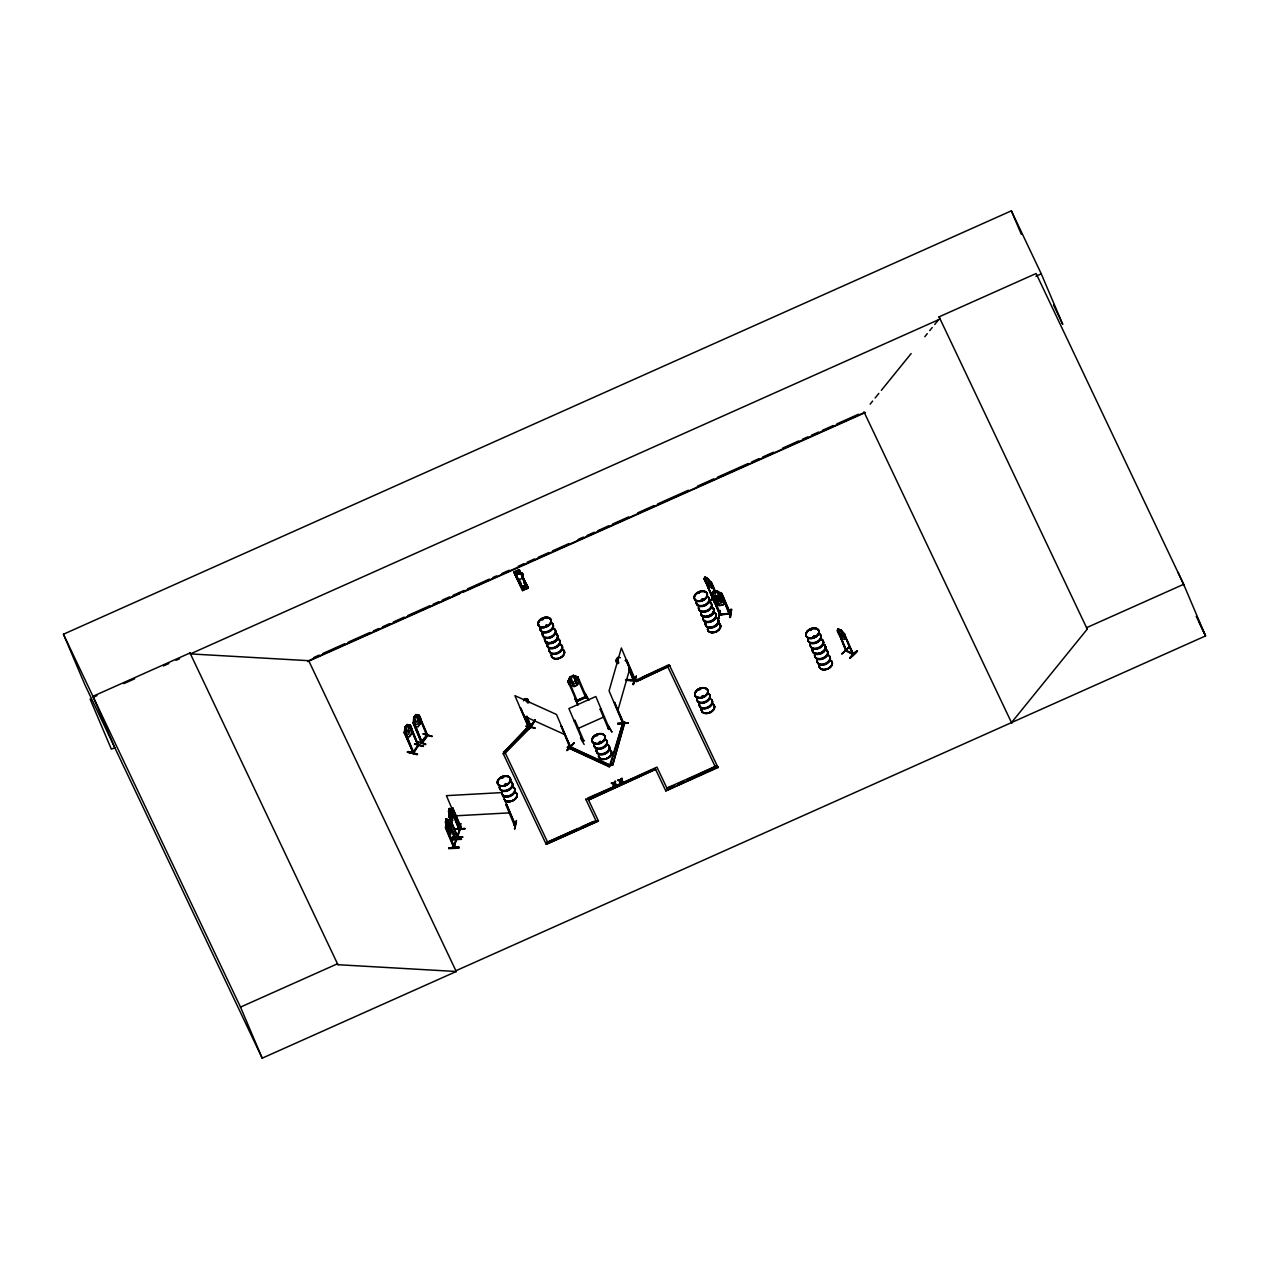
<?xml version="1.0" encoding="UTF-8"?>
<svg xmlns="http://www.w3.org/2000/svg" width="1269" height="1269" viewBox="0 0 1269 1269"><rect width="100%" height="100%" fill="white"/><g stroke="black" fill="none" stroke-linecap="round" stroke-linejoin="round"><path stroke-width="1.5" d="M524.446 587.277C523.145 584.755 525.033 587.61 524.779 586.579M523.764 585.755L524.113 587.261M623.063 722.664L623.19 721.839L622.476 722.569M628.647 668.874L633.564 680.707L634.595 680.374M634.928 681.152L635.547 680.406M626.093 660.467L625.078 660.451L626.093 660.213L634.928 681.31L635.277 679.676L635.595 680.422L626.934 660.261L626.378 661.006L626.934 660.261M454.556 847.073L445.879 826.595L445.324 827.515L453.842 847.803L453.715 846.28L454.508 847.073M454.35 847.629L456.237 839.031L453.826 847.66M455.872 840.522L456.237 839.19M456.618 839.808L448.068 819.488M459.061 829.276L459.743 828.578L457.284 837.318L448.972 816.3L457.586 836.445M457.554 836.525L457.681 837.318L460.06 829.323L451.399 809.003L452.843 812.271M523.558 585.992L523.938 586.77M524.303 585.913L523.907 586.437M529.776 728.216C526.159 725.487 532.488 729.77 527.381 727.597L503.777 752.374L505.284 753.072L529.173 728.914L514.913 695.65L556.504 714.479L570.384 747.013M617.67 723.409L628.203 723.156L617.67 723.441M579.394 680.2L577.332 684.943L574.016 686.561L569.94 676.948L567.893 681.612L569.305 684.879L574.016 686.561L577.427 685.006L573.35 675.394L569.892 676.869L570.733 683.309L573.747 684.213L575.952 683.198L577.316 680.311L573.302 675.314L578.029 676.996M448.766 848.533C468.562 848.564 455.619 844.868 448.766 848.549M452.161 837.27L462.677 837.032L452.208 838.032M535.232 720.189L530.87 727.169L527.063 716.351M418.722 715.764L427.05 736.321L427.748 735.528L427.399 734.719L426.749 735.576M545.321 641.368L548.462 647.634M574.746 698.331L578.093 705.009L574.698 698.362M584.152 744.459L580.456 738.082M623.142 721.934L609.215 766.825L610.611 765.413L622.365 724.393M410.236 727.613L418.453 746.22L410.363 725.313L407.079 724.551L405.065 727.153L404.446 732.927L405.192 731.927M405.065 727.153L404.224 732.768L405.081 731.88L413.678 752.485C413.694 754.769 418.992 742.254 418.691 745.379M405.953 736.052L409.237 736.797L411.251 734.196L411.791 728.406L410.522 725.218L409.522 725.931M422.466 742.365L421.768 743.142L413.25 722.854L413.773 717.159L415.788 714.558L419.23 715.224L420.515 718.476L419.801 724.123L417.961 726.804L414.614 726.154M417.961 726.677L419.976 724.202L420.594 718.428M456.951 836.43L457.998 836.461M459.315 830.021L451.51 809.114L449.274 808.48L448.544 811.24L450.558 820.297M719.602 614.022L720.887 614.926L712.353 594.431C708.673 596.874 716.176 585.755 713.035 594.701L714.066 597.112L717.191 598.714L719.491 598.397L720.951 596.192L716.922 590.688L721.775 593.511L730.357 613.688L720.824 614.117M714.748 591.497L716.002 601.68L719.126 603.283L721.427 602.981L722.886 600.776L721.871 598.365L715.906 591.354M501.953 778.183L502.587 777.976M503 777.818L502.048 778.246M506.569 784.385L505.094 785.067M543.1 618.685L542.577 619.542M543.64 619.177L542.942 619.653M546.162 625.062L545.337 626.394M546.669 626.029L546.891 625.109L546.479 625.918M597.572 735.576L596.509 735.941M599.412 741.984L600.665 742.048M600.253 741.572L599.888 742.428M601.03 742.064L599.65 742.825M698.981 592.924L698.949 593.4M701.376 599.999L703.042 598.857M701.884 599.365L702.376 600.031L701.345 599.618M699.457 689.939L699.996 689.749M702.55 696.697L702.487 695.65M702.344 696.427L702.28 696.951M703.296 695.571L702.899 696.522M811.065 629.773L810.637 630.503L811.177 629.63M815.063 636.404L813.715 635.975L813.556 637.419M814.032 637.086L813.318 636.451L814.381 636.927M712.337 598.492L713.337 599.539L715.288 595.827L718.841 595.351L723.711 598.096M846.582 650.14L845.487 649.998L853.514 654.328L844.171 633.77L852.514 654.312M845.804 650.838L853.149 654.582L844.171 633.77M841.077 637.403L846.613 651.171L837.762 630.709M853.418 654.296L846.391 650.648M458.886 831.972L461.059 823.565M720.348 610.865L718.651 618.986L720.237 610.563M712.353 594.431L711.354 594.844M715.367 595.986L718.841 595.351L718.175 596.827L715.383 595.875M724.932 601.379L722.918 605.059L719.349 605.535L714.606 602.664M712.353 598.571L717.461 600.697M720.76 593.654L729.389 613.847M719.349 605.535L722.918 605.059M721.664 593.559L720.538 593.416L729.326 613.847L730.389 613.403L721.696 593.194M717.429 600.871L720.903 600.237M721.775 593.511L720.649 593.702M720.982 600.396L723.14 596.636M718.651 618.939L720.3 610.548M728.977 613.086L730.087 612.673M729.929 612.959L719.872 614.799L705.199 579.663C702.82 572.018 714.082 584.977 710.45 582.201L714.986 592.528M731.499 609.453L729.58 617.099L730.341 617.432L731.547 609.453L730.341 617.416M729.754 617.511L730.833 609.152M412.964 752.279L413.091 751.47L413.646 752.374M422.133 742.206C421.546 739.621 428.383 735.719 426.892 734.783M586.294 696.554L585.421 696.982M576.872 677.313L577.823 676.837L586.611 697.236M583.502 740.081L582.423 740.604M609.834 729.247L608.295 728.739L609.421 728.232M422.069 742.286L413.789 721.887L422.006 742.302M452.541 807.877L451.605 807.925L452.541 807.877L461.091 828.118M452.621 807.592L461.313 827.8C457.808 828.99 462.693 826.309 459.854 827.134M505.871 804.673L506.807 804.625L505.871 804.673L514.294 825.215L515.309 825.12L506.807 804.625M514.04 824.66C516.182 823.311 513.596 824.549 514.468 825.215M514.262 825.183L515.5 824.834M516.483 820.567L514.913 828.943M514.453 828.927L516.404 820.535M609.215 766.825L567.37 747.362L568.75 745.95L610.611 765.413L612.626 765.302L624.919 722.41L622.476 722.696L623.523 722.632L614.482 702.439L623.206 723.457M630.011 680.295L640.655 679.661L630.281 680.263M445.942 818.965L445.752 827.578L445.831 818.981C448.798 818.14 446.989 821.455 447.941 819.631M450.067 826.547L450.368 830.196L449.876 831.956L448.56 831.814L445.784 820.409M449.274 808.48L448.766 817.03M449.083 810.78C449.861 808.369 452.541 814.999 451.367 816.173L448.972 810.796M445.863 826.595L454.254 847.803L445.53 826.801M447.005 830.798L447.418 822.169L445.895 820.393M449.131 817.014L449.337 815.999M451.383 809.13L459.838 829.989M449.131 831.322L449.987 828.546L449.242 831.306L447.275 830.719M452.573 820.821L452.763 812.208M448.607 833.876L450.717 834.51L450.765 825.96M452.208 838.048L452.161 837.191M454.746 829.101L465.073 828.53L454.461 829.149M457.363 835.906L459.521 829.64M617.654 711.1L629.947 668.224M612.626 765.302L624.649 721.775L622.667 721.934M614.497 784.639L613.086 786.986L613.942 784.464C607.835 780.673 615.513 786.114 614.656 781.498L615.608 781.577L614.767 784.068L617.289 785.099L614.497 784.639L616.48 785.463M614.196 783.877L614.656 781.498M621.064 781.704L619.637 784.052L620.493 781.53C614.386 777.754 622.064 783.195 621.207 778.563L622.159 778.643L621.318 781.133L623.84 782.18L621.064 781.704L623.031 782.545M620.763 780.958L621.207 778.563M613.847 786.637L614.323 784.21M620.398 783.703L620.874 781.292M575.269 680.057L573.572 682.31L571.97 681.548L571.288 676.916L572.382 676.425L574.667 678.645M613.086 786.986L613.768 784.036L611.277 783.005M614.767 784.068L615.433 781.149M619.637 784.052L620.319 781.101L617.829 780.086M621.318 781.133L621.984 778.23M535.01 727.851C524.985 725.138 520.385 726.011 535.121 728.232M845.471 650.045L846.804 650.854M530.553 727.105L535.264 720.221M531.124 725.709L530.696 726.376M567.941 681.675L569.987 676.932M408.19 752.263C437.123 759.036 387.283 747.124 416.962 754.658M417.025 741.556L425.797 743.983M417.136 741.937L425.67 744.665M417.089 753.913L408.317 751.549L417.184 754.373M617.131 660.166L616.115 660.229L617.353 663.417M619.351 657.564L620.398 657.691M634.468 679.692L625.665 679.597M632.993 684.594L636.34 676.139L633.548 684.594M632.882 684.181L636.292 676.123M543.259 618.907L541.863 619.954M547.113 625.95L545.511 626.378M501.889 778.087L502.445 777.358M599.682 741.635L599.666 742.952M698.791 592.782L699.616 592.575M703.232 696.776L703.407 695.65L702.423 696.173M703.883 696.395L702.915 695.65M813.032 636.721L813.191 637.117M548.018 644.144L547.098 644.557L547.875 644.129M585.406 696.951L576.11 700.821L585.961 696.332L586.278 697.078L576.602 701.408M586.5 697.331L576.523 701.519M582.582 741.096L583.629 740.953M582.693 741.048L583.74 740.922L583.153 739.875L582.741 741.35L583.819 740.826L575.016 720.411L574.111 720.824L575.016 720.411M583.423 740.192L582.471 740.224M608.422 728.644L609.342 728.596M609.739 728.961L608.612 729.469L600.142 709.212L601.157 709.022L600.142 709.212M530.505 726.994L526.254 716.985M522.606 590.656L527.967 587.991L518.862 569.654L513.834 571.954L522.654 590.656L513.945 572.208L519.497 570.019L528.316 588.055M519.465 574.064L517.72 570.828L519.084 570.035M523.351 580.266L527.381 588.451L526.603 588.8L527.856 587.864L527.301 586.548L527.349 587.785L523.098 589.72L517.895 578.775M528.364 588.007L518.989 570.082M711.528 587.88L712.718 585.929M709.085 586.611L711.687 587.912L712.718 586.072M837.794 630.915L838.301 628.567L837.096 630.55C837.984 633.326 843.933 643.224 845.931 637.514M844.742 639.481L846.026 637.593M524.129 699.98L523.447 700.821M527.222 699.219L528.65 702.582M526.572 717.064C532.552 729.818 527.698 729.072 535.042 719.697M535.359 719.761L530.49 726.518M405.144 732.213L413.297 752.311M409.935 725.979L418.342 746.315L418.643 744.84M418.643 715.986L418.596 715.684M523.891 586.373L524.145 586.564M405.128 727.2L407.079 724.551M406.048 726.804L406.699 725.963L408.523 727.851L408.332 732.197L407.175 731.769L405.953 726.788M415.899 714.701L413.853 717.191L415.328 724.044L417.438 724.266L418.738 722.584L419.214 719.015L415.883 714.574L419.182 715.335L427.685 735.655C419.214 748.567 420.261 741.334 426.527 735.703M414.757 716.811L415.407 715.97L417.834 719.253L417.041 722.204L415.883 721.775L414.662 716.779M427.415 735.385L421.467 743.063L412.948 722.759L413.773 721.95M414.535 744.046L423.56 746.204L414.804 743.777M413.186 751.676L418.12 745.791L412.806 752.406M412.806 752.977L418.643 745.458L410.775 726.931M431.936 736.48L423.005 733.783L432.269 736.21M504.65 784.29L506.045 783.671M506.379 784.48L505.601 783.703M599.222 742.048L600.094 741.461M702.407 695.793L702.693 696.744M814.841 636.721L814.333 636.039M814.793 637.006L814.809 636.023M729.374 613.514L729.136 612.753M870.153 404.145L872.644 401.067M875.118 398.006L878.846 393.406M881.336 390.344L911.142 353.575M924.8 336.713L927.274 333.652M929.765 330.59L932.239 327.529M934.73 324.467L938.457 319.867M1011.488 722.6L1087.247 629.138L1086.613 627.663L1183.644 584.327L1205.55 635.928L455.904 970.753L456.253 971.499L337.935 964.71L190.001 652.964L92.97 696.3L114.829 747.79L111.355 749.154L90.083 699.029M520.845 708.261L529.506 728.501C534.693 718.476 534.883 723.187 524.985 731.214M527.444 729.104L531.901 724.123M529.522 727.724L528.443 727.502M569.289 746.093L570.32 746.029L569.495 746.68L561.263 726.185L570.542 746.727L569.686 745.633M561.961 726.502L561.009 726.439M569.765 746.378L570.542 746.616M573.905 742.841L566.957 750.518L573.953 742.888M530.934 726.471L526.746 716.287M503.777 752.374L527.381 727.597M503.507 751.756L505.284 753.072L503.317 753.945L528.729 728.263M567.64 747.996L568.75 745.95M730.246 613.704L719.951 615.053L704.343 578.727L713.337 599.539M707.61 578.283L711.084 584.612L710.291 585.691L708.657 584.835L706.214 582.074M705.39 582.106L709.165 586.532M710.624 582.503L711.623 582.519L715.906 592.639M709.783 601.173L712.528 598.603M710.069 601.268L712.623 598.889M710.196 601.379L713.971 597.842M718.73 603.663L716.271 606.074M719.253 604.234L716.382 606.439L718.904 603.996M716.382 606.439L718.984 604.076M838.286 628.758L839.428 633.675L843.504 637.276L844.297 636.213L843.282 633.802L840.728 630.027L838.206 628.647M838.46 633.77L842.378 638.133M844.583 634.452L840.808 629.884L844.837 634.119M849.516 646.667L841.744 653.932L849.294 646.841M849.596 646.952L841.95 653.741M850.008 658.246C864.839 646.095 853.561 651.013 849.944 658.183M719.682 614.053L720.935 614.989M720.697 614.18L719.729 614.355M518.101 570.479L519.608 573.62M522.844 590.339L513.834 571.954M523.827 589.895L518.958 579.933M633.675 680.39L628.774 668.604M701.931 599.127L701.82 599.936M505.982 784.416L505.744 783.719M600.063 742.46L600.189 741.397L601.109 741.762M702.518 696.047L703.518 695.904M814.698 636.895L813.556 637.292M460.076 827.087L460.298 828.181L446.402 795.647L501.509 792.617L515.42 825.104M625.776 680.406L635.071 680.771M577.236 700.329L577.474 701.456L568.861 680.882L567.941 681.294L576.76 701.741M585.421 697.442L585.247 696.618M421.514 742.397L422.212 741.762M423.243 734.037L431.999 736.48M577.062 677.519L577.823 676.837M524.383 588.943L523.447 586.722L525.065 586.183L525.921 588.245M526.952 586.04L521.924 588.34L521.369 587.024L522.193 587.896L526.445 585.961L526.397 584.723L526.984 586.008M522.654 588.657L523.351 590.291L517.704 578.854M568.052 681.659L568.845 681.009M584.977 693.667L588.737 700.202L584.819 693.366M608.2 725.614L611.975 732.15L608.057 725.329M456.047 970.706L456.38 971.435L262.191 1058.172L84.912 684.768L63.45 634.23L1011.361 210.828L1041.278 273.85L1062.74 324.388L1053.603 305.131M939.694 318.329L939.076 316.853L1036.107 273.517L1183.644 584.327M93.367 697.252L96.967 695.634M123.918 683.594L134.688 678.788M163.447 665.939L168.84 663.544M176.026 660.324L179.611 658.722M190.001 652.964L190.398 653.9L940.043 319.058M1035.853 276.261L1041.278 273.85M313.792 657.532L319.217 655.105M322.834 653.503L344.549 643.795M348.166 642.177L369.882 632.485M373.514 630.867L378.939 628.441M382.556 626.823L389.789 623.587M393.406 621.969L404.272 617.115M407.888 615.497L429.604 605.805M433.221 604.187L438.662 601.76M442.278 600.142L449.512 596.906M453.128 595.288L463.994 590.45M467.611 588.832L489.326 579.124M492.943 577.506L496.576 575.888M502.001 573.477L509.234 570.241M518.291 566.196L523.716 563.769M527.333 562.151L534.566 558.915M538.199 557.297L549.049 552.459M552.665 550.841L568.956 543.56M578.014 539.515L583.439 537.088M587.055 535.47L594.289 532.25M597.921 530.632L608.771 525.778M612.388 524.16L628.678 516.88M637.72 512.85L654.011 505.57M657.628 503.952L688.401 490.215M697.442 486.17L713.733 478.889M717.35 477.271L748.123 463.534M751.74 461.916L758.973 458.68M762.606 457.062L773.456 452.224M782.513 448.179L798.788 440.898M802.42 439.28L807.845 436.853M811.462 435.235L818.695 432.015M822.328 430.397L833.178 425.543M836.794 423.925L858.51 414.233M190.398 653.9L308.7 660.689L864.284 412.536M307.796 661.593L459.87 593.67M463.502 592.052L865.41 412.536M635.753 680.295L669.16 664.607L718.032 767.571L665.797 790.888L655.232 768.633M642.844 677.123L667.668 666.035M636.372 681.58L669.778 665.908L636.372 681.58L635.483 679.661M577.474 728.755L604.409 716.731M611.452 783.433L612.277 783.068M618.019 780.498L618.828 780.134M616.29 785.051L617.289 785.099M622.857 782.116L623.84 782.18M585.913 799.597L656.93 767.126L667.494 789.381M651.679 770.22L587.61 798.074L598.445 820.98L546.225 844.313L503.063 753.31M718.032 767.571L717.144 765.635L666.875 788.081L674.331 785.511M547.399 842.204L577.918 828.578M581.503 826.976L592.274 822.153M677.916 783.909L683.309 781.498M686.894 779.896L717.144 765.635M717.762 766.936L665.797 790.888M63.45 634.23L240.507 1007.094L337.538 963.758L337.935 964.71M576.998 677.281L585.723 697.68M609.31 728.279L609.675 729.358L595.827 696.507L568.893 708.546L582.852 741.286M505.808 784.956L504.856 784.591M570.003 746.378L561.263 726.185M720.11 614.688L730.262 613.403M460.314 827.832L461.313 827.8M702.503 697.014L702.043 696.57M702.756 697.03L703.851 695.761M505.3 784.734L504.872 785.13M713.337 591.243L716.922 590.688M714.733 591.592L715.89 591.433M585.437 693.524L588.705 700.171M588.245 700.345L584.85 693.382M630.154 680.565L640.544 680.105M610.341 764.779L612.356 764.668M448.496 811.208L450.638 818.108L451.954 818.251L452.462 816.49L452.145 812.842M454.984 815.856L510.09 812.826M445.831 818.981L448.703 823.343L448.512 828.752L447.196 828.609L445.213 821.725M450.463 820.186L452.557 820.694M447.449 822.296L447.116 830.783M447.259 823.613L449.274 826.865L449.289 829.878L447.116 824.485M446.688 824.929L447.925 826.674L447.307 822.233L449.543 822.804L447.338 822.296L455.968 840.601M454.619 829.403L464.993 828.831M451.352 831.75L450.796 825.913M451.018 839.634L461.393 839.047M451.177 839.904L461.551 839.332M456.079 840.126L453.604 847.01M528.935 727.835L520.385 707.69M616.179 660.15L617.083 660.181M625.538 679.883L633.405 680.025M625.887 680.121L634.674 680.422M546.225 625.078L547.177 625.363M505.712 783.956L506.537 783.988M616.893 660.023L618.511 663.544M634.341 679.661L633.548 680.676M524.541 698.584L527.698 699.171L528.967 702.661M527.65 699.282L524.446 698.68L527.777 702.994M447.132 830.672L449.226 831.179M846.391 651.171L837.556 630.312M410.046 725.233L407.079 724.678L410.506 729.009L408.729 734.259L406.603 734.037L405.223 727.232M427.669 735.576L418.77 715.24M411.251 734.196L409.237 736.67M701.519 600.031L703.105 599.904L702.963 598.825M573.318 675.489L577.966 677.138M621.144 780.705L623.666 781.752M614.593 783.639L617.115 784.686M618.653 779.721L620.573 780.53M612.086 782.64L614.022 783.465M523.494 715.875L565.086 734.688M570.764 747.378L608.882 764.62M527.65 728.216L529.173 728.914M567.37 747.362L608.946 766.19M837.905 630.867L845.868 650.902M843.726 633.818L853.228 654.614M423.227 746.473L414.487 744.062M449.416 808.607L451.129 810.447M526.175 586.452L522.669 576.253A3.696 2.744 -26.3 0 0 521.147 572.684A3.696 2.744 -26.3 0 0 516.404 574.841A3.696 2.744 -26.3 0 0 517.911 578.41L522.812 587.975M579.267 680.216L577.332 684.943M521.94 576.919L527.714 588.308M523.748 581.916L526.984 588.435M523.637 581.789L526.889 588.483M518.561 578.49L520.988 583.391M514.928 571.764L517.355 576.665M516.404 575.476L514.786 572.208L516.309 575.523M517.911 578.41L522.876 588.53M514.468 572.335L516.071 575.618M538.627 624.697L539.975 627.838M538.627 624.57L546.495 643.097M1196.223 616.274L1205.55 635.928L1199.268 622.349M939.076 316.853L1087.247 629.138M863.951 411.806L1011.837 723.33M585.643 798.962L596.224 821.217M505.014 752.438L547.304 841.506M308.7 660.689L456.253 971.499M1177.997 572.224L1184.278 585.802M1011.361 210.828L1021.323 234.289M711.354 582.772L714.939 591.195M710.957 582.17L715.24 592.274M704.343 578.727L714.479 602.791M715.161 766.524L668.081 667.431M626.093 660.213L635.293 681.294L621.366 647.999L609.072 690.891L622.841 723.473M618.764 662.704L617.749 660.292C620.144 652.663 613.117 661.863 617.606 663.513M614.482 702.439L623.365 723.282M522.971 577.966L517.942 580.25M546.86 643.7L547.351 644.811L546.685 643.875M598.445 820.98L546.225 844.313M595.875 820.551L545.607 843.013M524.097 715.082L529.665 728.216M450.812 809.876L459.378 830.18M448.972 816.3L457.712 837.223M450.876 825.96L449.289 822.756L450.035 828.594M447.592 819.647L456.301 840.665M455.571 839.777L455.936 840.681M404.541 732.847L413.266 753.009L404.224 732.768M240.507 1007.094L262.191 1058.172M709.879 602.648A6.884 4.6 -23 0 1 708.197 610.912A6.884 4.6 -23 0 1 698.838 608.787M709.815 602.252A6.995 4.679 -23 0 1 708.102 610.643A6.995 4.679 -23 0 1 698.584 608.501M712.908 607.835A6.916 4.616 -23 0 1 708.467 616.147A6.916 4.616 -23 0 1 700.869 612.007M707.436 596.668A6.995 4.679 -23 0 1 704.914 605.472A6.995 4.679 -23 0 1 696.38 601.617M709.482 601.712A6.884 4.6 -23 0 1 706.992 610.373A6.884 4.6 -23 0 1 698.584 606.566M707.515 597.064A6.884 4.6 -23 0 1 705.025 605.741A6.884 4.6 -23 0 1 696.618 601.934M709.688 601.966A6.995 4.679 -23 0 1 707.166 610.77A6.995 4.679 -23 0 1 698.616 606.899M707.325 596.382A6.995 4.679 -23 0 1 705.612 604.774A6.995 4.679 -23 0 1 696.094 602.632M707.119 596.129A6.884 4.6 -23 0 1 705.437 604.393A6.884 4.6 -23 0 1 696.062 602.283M717.731 619.272A6.884 4.6 -23 0 1 712.448 627.806A6.884 4.6 -23 0 1 706.325 622.096M716.557 618.146A6.995 4.679 -23 0 1 714.035 626.965A6.995 4.679 -23 0 1 705.501 623.095M718.476 622.905A6.884 4.6 -23 0 1 716.795 631.169A6.884 4.6 -23 0 1 707.436 629.043M718.46 622.905A6.868 4.584 -23 0 1 716.779 631.153A6.868 4.584 -23 0 1 707.436 629.043M715.319 613.308A6.995 4.679 -23 0 1 710.814 621.715A6.995 4.679 -23 0 1 703.121 617.511M716.224 617.606A6.884 4.6 -23 0 1 713.749 626.283A6.884 4.6 -23 0 1 705.342 622.476M715.367 613.688A6.884 4.6 -23 0 1 710.941 621.969A6.884 4.6 -23 0 1 703.359 617.829M716.446 617.86A6.995 4.679 -23 0 1 713.908 626.664A6.995 4.679 -23 0 1 705.374 622.809M715.193 613.022A6.995 4.679 -23 0 1 710.688 621.429A6.995 4.679 -23 0 1 703.01 617.226M714.97 612.753A6.884 4.6 -23 0 1 710.545 621.033A6.884 4.6 -23 0 1 702.963 616.893M821.566 639.735A6.884 4.6 -23 0 1 819.885 648.015A6.884 4.6 -23 0 1 810.526 645.889M821.503 639.338A6.995 4.679 -23 0 1 819.79 647.745A6.995 4.679 -23 0 1 810.272 645.588M823.549 644.43A6.884 4.6 -23 0 1 821.059 653.091A6.884 4.6 -23 0 1 812.652 649.284A6.868 4.584 -23 0 0 820.234 653.44A6.868 4.584 -23 0 0 824.66 645.191A6.884 4.6 -23 0 1 820.218 653.408A6.884 4.6 -23 0 1 812.652 649.268M824.517 644.826A6.884 4.6 -23 0 1 820.091 653.091A6.884 4.6 -23 0 1 812.525 648.967A6.853 4.584 -23 0 0 820.091 653.075A6.868 4.584 -23 0 0 824.501 644.842A6.853 4.584 -23 0 1 820.091 653.075A6.868 4.584 -23 0 1 812.541 648.967M819.124 633.77A6.995 4.679 -23 0 1 816.601 642.574A6.995 4.679 -23 0 1 808.067 638.704M821.17 638.799A6.884 4.6 -23 0 1 818.679 647.476A6.884 4.6 -23 0 1 810.272 643.669M819.187 634.167A6.884 4.6 -23 0 1 816.713 642.828A6.884 4.6 -23 0 1 808.305 639.021M821.376 639.053A6.995 4.679 -23 0 1 818.854 647.872A6.995 4.679 -23 0 1 810.304 644.002M819.013 633.485A6.995 4.679 -23 0 1 816.475 642.288A6.995 4.679 -23 0 1 807.941 638.418M818.791 633.231A6.884 4.6 -23 0 1 817.109 641.495A6.884 4.6 -23 0 1 807.75 639.37M824.644 645.144A6.868 4.584 -23 0 1 820.218 653.408A6.868 4.584 -23 0 1 812.668 649.284M829.418 656.359A6.884 4.6 -23 0 1 824.993 664.639A6.884 4.6 -23 0 1 817.426 660.514M829.371 655.978A6.995 4.679 -23 0 1 824.866 664.385A6.995 4.679 -23 0 1 817.173 660.197M819.266 664.861A6.884 4.6 -23 0 0 827.674 668.668A6.884 4.6 -23 0 0 830.164 660.007A6.853 4.584 -23 0 1 828.467 668.255A6.853 4.584 -23 0 1 819.139 666.146M823.771 644.922A6.884 4.6 -23 0 1 822.09 653.186A6.884 4.6 -23 0 1 812.715 651.076A6.853 4.584 -23 0 0 822.074 653.17A6.853 4.584 -23 0 0 823.74 644.938M825.881 649.665A6.995 4.679 -23 0 1 823.359 658.468A6.995 4.679 -23 0 1 814.809 654.614M827.911 654.709A6.884 4.6 -23 0 1 826.23 662.973A6.884 4.6 -23 0 1 816.871 660.863M827.055 650.791A6.884 4.6 -23 0 1 822.629 659.071A6.884 4.6 -23 0 1 815.047 654.931M828.118 654.963A6.995 4.679 -23 0 1 825.596 663.766A6.995 4.679 -23 0 1 817.062 659.896M825.754 649.379A6.995 4.679 -23 0 1 823.232 658.183A6.995 4.679 -23 0 1 814.682 654.328M825.548 649.125A6.884 4.6 -23 0 1 823.058 657.802A6.884 4.6 -23 0 1 814.65 653.995M553.728 628.885A6.884 4.6 -23 0 1 552.047 637.149A6.884 4.6 -23 0 1 542.688 635.039M553.665 628.488A6.995 4.679 -23 0 1 551.952 636.895A6.995 4.679 -23 0 1 542.434 634.738M555.568 633.247A6.884 4.6 -23 0 1 553.094 641.908A6.884 4.6 -23 0 1 544.687 638.101A6.868 4.584 -23 0 0 553.078 641.892A6.868 4.584 -23 0 0 555.552 633.247A6.916 4.616 -23 0 1 553.141 642.051A6.916 4.616 -23 0 1 544.702 638.228M551.285 622.905A6.995 4.679 -23 0 1 549.588 631.312A6.995 4.679 -23 0 1 540.071 629.154M554.442 628.663A6.9 4.616 -23 0 1 550 636.959A6.9 4.616 -23 0 1 542.418 632.819M551.365 623.301A6.9 4.616 -23 0 1 548.874 631.978A6.9 4.616 -23 0 1 540.451 628.171M553.538 628.203A6.995 4.679 -23 0 1 551.016 637.006A6.995 4.679 -23 0 1 542.466 633.152M551.174 622.619A6.995 4.679 -23 0 1 549.461 631.026A6.995 4.679 -23 0 1 539.944 628.869M550.952 622.365A6.884 4.6 -23 0 1 549.271 630.645A6.884 4.6 -23 0 1 539.912 628.52M560.47 644.795A6.884 4.6 -23 0 1 557.995 653.456A6.884 4.6 -23 0 1 549.588 649.649M560.406 644.398A6.995 4.679 -23 0 1 557.884 653.202A6.995 4.679 -23 0 1 549.334 649.331M551.412 655.629A6.884 4.6 -23 0 0 560.787 657.739A6.884 4.6 -23 0 0 562.468 649.474A6.868 4.584 -23 0 1 560.771 657.723A6.868 4.584 -23 0 1 551.428 655.613M556.932 634.5A6.916 4.616 -23 0 1 552.491 642.796A6.916 4.616 -23 0 1 544.893 638.656M559.169 639.544A6.995 4.679 -23 0 1 554.664 647.951A6.995 4.679 -23 0 1 546.971 643.748M560.089 643.843A6.9 4.616 -23 0 1 557.599 652.536A6.9 4.616 -23 0 1 549.176 648.713M559.217 639.925A6.9 4.616 -23 0 1 554.791 648.221A6.9 4.616 -23 0 1 547.193 644.081M560.279 644.097A6.995 4.679 -23 0 1 557.757 652.916A6.995 4.679 -23 0 1 549.223 649.046M557.916 638.529A6.995 4.679 -23 0 1 555.394 647.333A6.995 4.679 -23 0 1 546.844 643.462M557.71 638.275A6.884 4.6 -23 0 1 556.028 646.54A6.884 4.6 -23 0 1 546.669 644.414M517.99 578.553A3.696 2.744 -26.3 0 1 516.467 574.968A3.696 2.744 -26.3 0 1 521.21 572.811A3.696 2.744 -26.3 0 1 522.733 576.396M711.608 700.06A6.884 4.6 -23 0 1 707.182 708.34A6.884 4.6 -23 0 1 699.616 704.2M711.56 699.679A6.995 4.679 -23 0 1 707.055 708.086A6.995 4.679 -23 0 1 699.378 703.883M709.197 694.095A6.995 4.679 -23 0 1 703.819 702.772A6.995 4.679 -23 0 1 697.601 696.982M711.211 699.124A6.884 4.6 -23 0 1 706.785 707.404A6.884 4.6 -23 0 1 699.219 703.264M709.244 694.476A6.884 4.6 -23 0 1 704.818 702.756A6.884 4.6 -23 0 1 697.252 698.616M711.433 699.393A6.995 4.679 -23 0 1 706.944 707.801A6.995 4.679 -23 0 1 699.251 703.597M707.943 693.08A6.995 4.679 -23 0 1 708.721 699.489A6.995 4.679 -23 0 1 699.806 702.566A6.995 4.679 -23 0 1 697.49 696.697M707.737 692.826A6.884 4.6 -23 0 1 705.263 701.487A6.884 4.6 -23 0 1 696.855 697.68M513.088 787.51A6.884 4.6 -23 0 1 512.168 795.314A6.884 4.6 -23 0 1 502.35 794.838M513.025 787.113A6.995 4.679 -23 0 1 512.089 795.044A6.995 4.679 -23 0 1 502.112 794.553M501.81 793.363A6.995 4.679 -23 0 1 501.953 792.062M515.071 792.173A6.884 4.6 -23 0 1 514.151 799.978A6.868 4.584 -23 0 1 505.062 800.485M504.316 799.502A6.884 4.6 -23 0 0 514.151 799.978A6.868 4.584 -23 0 0 516.166 792.919A6.884 4.6 -23 0 1 513.39 800.469A6.884 4.6 -23 0 1 504.332 799.518M504.919 800.168A6.884 4.6 -23 0 0 514.706 799.153A6.884 4.6 -23 0 0 514.944 791.872A6.868 4.584 -23 0 1 514.706 799.153A6.868 4.584 -23 0 1 504.935 800.168M510.661 781.545A6.995 4.679 -23 0 1 508.948 789.937A6.995 4.679 -23 0 1 499.431 787.795M513.802 787.288A6.9 4.616 -23 0 1 509.377 795.584A6.9 4.616 -23 0 1 501.794 791.444M510.725 781.926A6.9 4.616 -23 0 1 508.234 790.619A6.9 4.616 -23 0 1 499.812 786.796M512.898 786.828A6.995 4.679 -23 0 1 512.676 794.22A6.995 4.679 -23 0 1 502.714 795.266M501.985 794.267A6.995 4.679 -23 0 1 501.842 791.777M510.535 781.26A6.995 4.679 -23 0 1 508.821 789.651A6.995 4.679 -23 0 1 499.32 787.494M510.328 781.006A6.884 4.6 -23 0 1 507.838 789.667A6.884 4.6 -23 0 1 499.431 785.86M608.755 745.998A6.884 4.6 -23 0 1 603.473 754.532A6.884 4.6 -23 0 1 597.35 748.837M607.597 744.871A6.995 4.679 -23 0 1 605.075 753.691A6.995 4.679 -23 0 1 596.525 749.82M598.46 755.785A6.884 4.6 -23 0 0 606.185 758.64A6.868 4.584 -23 0 0 611.325 751.343A6.884 4.6 -23 0 1 606.185 758.64A6.868 4.584 -23 0 1 598.476 755.785A6.916 4.616 -23 0 0 607.883 758.037A6.916 4.616 -23 0 0 609.58 749.741A6.884 4.6 -23 0 1 610.611 750.36M609.501 749.646A6.868 4.584 -23 0 1 610.611 750.376M606.344 740.033A6.995 4.679 -23 0 1 600.983 748.71A6.995 4.679 -23 0 1 594.764 742.92M607.264 744.348A6.884 4.6 -23 0 1 604.774 753.009A6.884 4.6 -23 0 1 596.367 749.202M606.392 740.414A6.884 4.6 -23 0 1 601.966 748.694A6.884 4.6 -23 0 1 594.4 744.554M607.47 744.586A6.995 4.679 -23 0 1 604.948 753.405A6.995 4.679 -23 0 1 596.398 749.535M606.217 739.748A6.995 4.679 -23 0 1 600.856 748.409A6.995 4.679 -23 0 1 594.638 742.635M604.901 738.764A6.884 4.6 -23 0 1 602.41 747.425A6.884 4.6 -23 0 1 594.003 743.634M448.306 824.533L448.782 827.705L447.418 827.674L448.845 828.689L449.496 832.654L449.178 828.689L450.59 828.8L449.115 827.737L448.322 824.406M722.426 602.394L719.015 600.76L717.366 603.14L718.238 600.38L715.367 598.286L718.666 599.809L720.253 597.556L719.444 600.205L722.426 602.394M617.797 723.774L628.155 723.156L617.797 723.774M448.845 848.104L459.188 847.533L448.845 848.104M452.287 837.603L462.63 837.048L452.287 837.603M548.557 647.967L545.194 641.035L548.668 648.047M716.684 596.16L717.318 600.459L720.126 601.411L720.173 598.587L716.684 596.16M709.45 582.994L709.149 583.803C704.232 580.345 706.579 574.254 709.45 582.994M842.664 634.579L842.362 635.404C837.445 631.93 839.792 625.855 842.664 634.579M705.088 576.983L703.883 578.965L705.088 576.983M574.08 743.174L566.957 750.518L574.111 743.222M857.146 650.886L849.627 657.992L857.162 650.934M519.767 571.478L514.849 574.032L519.767 571.478M520.369 572.7L515.452 575.254L520.369 572.7M655.581 769.3L588.499 800.009L655.581 769.3M697.617 600.887A6.884 4.6 -23 0 0 707.245 594.32A6.884 4.6 -23 0 0 697.125 592.671A6.884 4.6 -23 0 0 697.617 600.887A6.868 4.584 -23 0 0 707.245 594.336A6.868 4.584 -23 0 0 697.141 592.686A6.868 4.584 -23 0 0 697.617 600.887M708.403 616.004A6.884 4.6 -23 0 0 712.829 607.724A6.868 4.584 -23 0 1 708.403 615.988A6.884 4.6 -23 0 1 700.837 611.864A6.868 4.584 -23 0 0 708.403 615.988M697.823 601.363A6.884 4.6 -23 0 0 707.452 594.796A6.868 4.584 -23 0 0 697.331 593.146A6.884 4.6 -23 0 0 697.823 601.363A6.868 4.584 -23 0 0 707.436 594.796A6.884 4.6 -23 0 0 697.331 593.146A6.868 4.584 -23 0 0 697.823 601.347M708.546 616.322A6.884 4.6 -23 0 0 712.972 608.057A6.868 4.584 -23 0 1 708.546 616.353A6.868 4.584 -23 0 1 700.996 612.229A6.884 4.6 -23 0 0 708.546 616.322M716.937 631.502A6.884 4.6 -23 0 0 718.619 623.238A6.868 4.584 -23 0 1 716.922 631.486A6.884 4.6 -23 0 1 707.579 629.376A6.868 4.584 -23 0 0 716.922 631.486M711.148 615.624A6.884 4.6 -23 0 0 712.083 607.835A6.868 4.584 -23 0 1 711.148 615.608A6.884 4.6 -23 0 1 701.329 615.148A6.868 4.584 -23 0 0 711.148 615.608M701.186 612.689A6.884 4.6 -23 0 0 701.027 613.974A6.868 4.584 -23 0 1 701.202 612.689M809.305 637.974A6.884 4.6 -23 0 0 818.933 631.423A6.884 4.6 -23 0 0 808.813 629.757A6.884 4.6 -23 0 0 809.305 637.974A6.9 4.616 -23 0 0 818.965 631.439A6.868 4.584 -23 0 0 808.829 629.789A6.9 4.616 -23 0 0 809.305 638.021A6.868 4.584 -23 0 0 818.933 631.439A6.9 4.616 -23 0 0 808.813 629.789A6.868 4.584 -23 0 0 809.305 637.974M809.511 638.466A6.884 4.6 -23 0 0 819.139 631.899A6.884 4.6 -23 0 0 809.019 630.249A6.884 4.6 -23 0 0 809.511 638.466A6.853 4.584 -23 0 0 819.108 631.899A6.853 4.584 -23 0 0 809.035 630.265A6.853 4.584 -23 0 0 809.511 638.45M827.816 669.001A6.884 4.6 -23 0 0 830.307 660.324A6.868 4.584 -23 0 1 827.8 668.985A6.884 4.6 -23 0 1 819.409 665.194A6.868 4.584 -23 0 0 827.8 668.985M552.396 642.59A6.884 4.6 -23 0 0 556.821 634.31A6.868 4.584 -23 0 1 552.38 642.558A6.884 4.6 -23 0 1 544.829 638.45A6.868 4.584 -23 0 0 552.38 642.558M541.466 627.124A6.884 4.6 -23 0 0 551.095 620.557A6.884 4.6 -23 0 0 540.975 618.907A6.884 4.6 -23 0 0 541.466 627.124A6.868 4.584 -23 0 0 551.095 620.573A6.868 4.584 -23 0 0 540.991 618.923A6.868 4.584 -23 0 0 541.466 627.124M541.673 627.6A6.884 4.6 -23 0 0 551.301 621.049A6.884 4.6 -23 0 0 541.181 619.399A6.884 4.6 -23 0 0 541.673 627.6A6.868 4.584 -23 0 0 551.285 621.064A6.868 4.584 -23 0 0 541.197 619.415A6.868 4.584 -23 0 0 541.673 627.6M541.53 627.346A6.916 4.616 -23 0 0 551.206 620.763A6.916 4.616 -23 0 0 541.054 619.098A6.916 4.616 -23 0 0 541.53 627.346M559.835 657.818A6.884 4.6 -23 0 0 562.326 649.141A6.868 4.584 -23 0 1 559.835 657.802A6.868 4.584 -23 0 1 551.444 653.995A6.884 4.6 -23 0 0 559.835 657.818M557.551 639.1A6.884 4.6 -23 0 0 554.521 633.659A6.868 4.584 -23 0 1 557.535 639.1A6.884 4.6 -23 0 1 549.477 643.605A6.884 4.6 -23 0 1 545.036 638.942A6.868 4.584 -23 0 0 549.477 643.573A6.868 4.584 -23 0 0 557.535 639.1M710.005 712.67A6.884 4.6 -23 0 0 712.48 703.994A6.868 4.584 -23 0 1 710.005 712.67A6.868 4.584 -23 0 1 701.614 708.879A6.884 4.6 -23 0 0 710.005 712.67M698.236 697.569A6.884 4.6 -23 0 0 707.88 691.018A6.884 4.6 -23 0 0 697.76 689.353A6.884 4.6 -23 0 0 698.236 697.569M698.251 697.569A6.868 4.584 -23 0 0 707.864 691.034A6.868 4.584 -23 0 0 697.776 689.384A6.868 4.584 -23 0 0 698.251 697.569M709.863 712.369A6.884 4.6 -23 0 0 712.353 703.692A6.868 4.584 -23 0 1 709.863 712.369A6.868 4.584 -23 0 1 701.487 708.562A6.884 4.6 -23 0 0 709.863 712.369M698.442 698.061A6.884 4.6 -23 0 0 708.086 691.494A6.884 4.6 -23 0 0 697.966 689.844A6.884 4.6 -23 0 0 698.442 698.061A6.868 4.584 -23 0 0 708.07 691.51A6.868 4.584 -23 0 0 697.982 689.86A6.868 4.584 -23 0 0 698.458 698.061M698.315 697.791A6.916 4.616 -23 0 0 707.991 691.208A6.916 4.616 -23 0 0 697.823 689.543A6.916 4.616 -23 0 0 698.315 697.791M500.827 785.749A6.884 4.6 -23 0 0 510.455 779.198A6.884 4.6 -23 0 0 500.351 777.532A6.884 4.6 -23 0 0 500.827 785.749A6.868 4.584 -23 0 0 510.455 779.198A6.868 4.584 -23 0 0 500.351 777.564A6.868 4.584 -23 0 0 500.843 785.749M501.033 786.241A6.884 4.6 -23 0 0 510.661 779.674A6.884 4.6 -23 0 0 500.541 778.024A6.884 4.6 -23 0 0 501.033 786.241A6.868 4.584 -23 0 0 510.661 779.689A6.868 4.584 -23 0 0 500.557 778.04A6.868 4.584 -23 0 0 501.049 786.241M500.89 785.955A6.916 4.616 -23 0 0 510.566 779.372A6.916 4.616 -23 0 0 500.414 777.707A6.916 4.616 -23 0 0 500.89 785.955M607.962 758.212A6.884 4.6 -23 0 0 609.643 749.931A6.868 4.584 -23 0 1 607.962 758.212A6.868 4.584 -23 0 1 598.619 756.102A6.884 4.6 -23 0 0 607.962 758.212M595.399 743.507A6.884 4.6 -23 0 0 605.027 736.956A6.884 4.6 -23 0 0 594.907 735.29A6.884 4.6 -23 0 0 595.399 743.507A6.868 4.584 -23 0 0 605.027 736.972A6.868 4.584 -23 0 0 594.923 735.322A6.868 4.584 -23 0 0 595.399 743.507M595.605 743.999A6.884 4.6 -23 0 0 605.234 737.432A6.868 4.584 -23 0 0 595.113 735.782A6.884 4.6 -23 0 0 595.605 743.999A6.868 4.584 -23 0 0 605.218 737.432A6.884 4.6 -23 0 0 595.113 735.782A6.868 4.584 -23 0 0 595.605 743.983M595.462 743.713A6.916 4.616 -23 0 0 605.139 737.13A6.916 4.616 -23 0 0 594.971 735.465A6.916 4.616 -23 0 0 595.462 743.713"/></g></svg>
